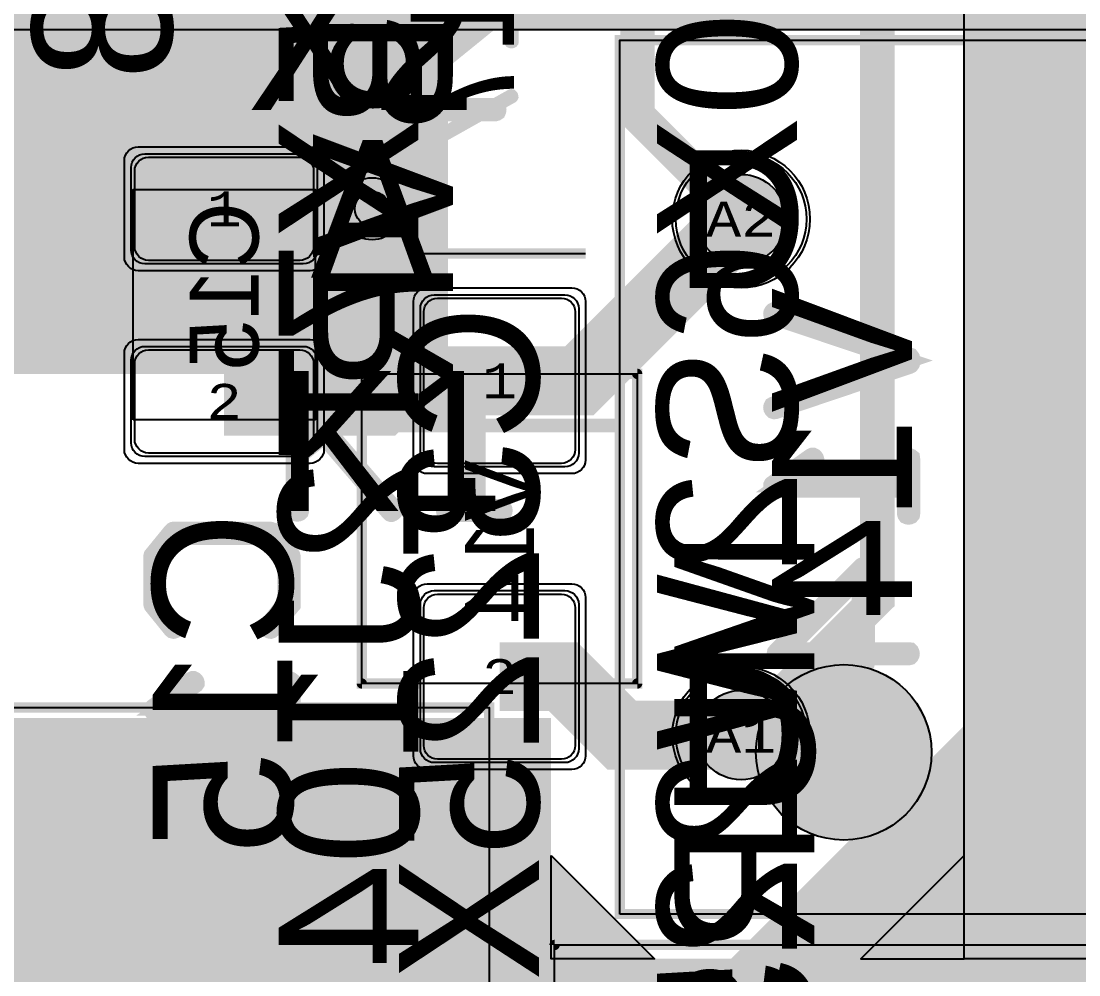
# Model space of a CAD drawing. Extents: x -19 to 284, y -54 to 100.
# Drawn here: x 12.8 to 28.17, y 41.27 to 55.13 of the extents above; entities that cross this region are included whole.
import ezdxf
from ezdxf.enums import TextEntityAlignment as Align

# ---------------------------------------------------------------- set-up
doc = ezdxf.new("R2010")
doc.units = 0
doc.header["$MEASUREMENT"] = 0
for name, color, linetype in [('ASSEMBLY_OUTLINES_BTM', 191, 'CONTINUOUS'), ('ASSEMBLY_OUTLINES_TOP', 102, 'CONTINUOUS'), ('ASSEMBLY_PART_NUMBERS_BTM', 191, 'CONTINUOUS'), ('ASSEMBLY_REF_DES_BTM', 191, 'CONTINUOUS'), ('DRILL_DRAWING', 21, 'CONTINUOUS'), ('GENERATED_SILKSCREEN_BTM', 255, 'CONTINUOUS'), ('GENERATED_SILKSCREEN_TOP', 140, 'CONTINUOUS'), ('PART_HOLES_LAYER_BOTTOM', 30, 'CONTINUOUS'), ('PART_HOLES_LAYER_TOP', 30, 'CONTINUOUS'), ('PART_PADS_LAYER_BOTTOM', 230, 'CONTINUOUS'), ('PART_PADS_LAYER_TOP', 150, 'CONTINUOUS'), ('PART_PADS_SMD_BTM', 230, 'CONTINUOUS'), ('PIN_NUMBERS_BTM', 8, 'CONTINUOUS'), ('PIN_NUMBERS_TOP', 8, 'CONTINUOUS'), ('PLACEMENT_OUTLINES_BTM', 222, 'CONTINUOUS'), ('PLACEMENT_OUTLINES_TOP', 130, 'CONTINUOUS'), ('PLANE_DATA_LAYER_BOTTOM', 230, 'CONTINUOUS'), ('PLANE_DATA_LAYER_TOP', 150, 'CONTINUOUS'), ('PLANE_SHAPES_LAYER_BOTTOM', 230, 'CONTINUOUS'), ('PLANE_SHAPES_LAYER_TOP', 150, 'CONTINUOUS'), ('SILKSCREEN_OUTLINES_BTM', 211, 'CONTINUOUS'), ('SILKSCREEN_OUTLINES_TOP', 150, 'CONTINUOUS'), ('SILKSCREEN_REF_DES_BTM', 211, 'CONTINUOUS'), ('SILKSCREEN_REF_DES_TOP', 150, 'CONTINUOUS'), ('SOLDERMASK_PADS_BTM', 12, 'CONTINUOUS'), ('SOLDERMASK_PADS_TOP', 180, 'CONTINUOUS'), ('SOLDERPASTE_PADS_BTM', 12, 'CONTINUOUS'), ('TRACES_LAYER_BOTTOM', 230, 'CONTINUOUS'), ('TRACES_LAYER_TOP', 150, 'CONTINUOUS'), ('VIA_HOLES_LAYER_BOTTOM', 30, 'CONTINUOUS'), ('VIA_HOLES_LAYER_TOP', 30, 'CONTINUOUS'), ('VIA_PADS_LAYER_BOTTOM', 230, 'CONTINUOUS'), ('VIA_PADS_LAYER_TOP', 150, 'CONTINUOUS')]:
    doc.layers.add(name, color=color, linetype=linetype)
doc.styles.add('COURIER_NEW', font='COUR.TTF')
doc.styles.add('VERIBEST_GERBER_0', font='txt')

msp = doc.modelspace()

# ---------------------------------------------------------------- hatches: boundary and pattern name
at = {"layer": 'ASSEMBLY_OUTLINES_TOP'}
h = msp.add_hatch(color=256, dxfattribs=at)
edge = h.paths.add_edge_path()
edge.add_arc((24.75, 44.5), 1.274755, 0, 360)
at = {"layer": 'PART_HOLES_LAYER_BOTTOM'}
h = msp.add_hatch(color=256, dxfattribs=at)
edge = h.paths.add_edge_path()
edge.add_arc((23.26, 52.25), 0.65, 0, 360)
h = msp.add_hatch(color=256, dxfattribs=at)
edge = h.paths.add_edge_path()
edge.add_arc((23.26, 44.75), 0.65, 0, 360)
at = {"layer": 'PART_HOLES_LAYER_TOP'}
h = msp.add_hatch(color=256, dxfattribs=at)
edge = h.paths.add_edge_path()
edge.add_arc((23.26, 52.25), 0.65, 0, 360)
h = msp.add_hatch(color=256, dxfattribs=at)
edge = h.paths.add_edge_path()
edge.add_arc((23.26, 44.75), 0.65, 0, 360)
at = {"layer": 'PLANE_DATA_LAYER_BOTTOM'}
h = msp.add_hatch(color=256, dxfattribs=at)
h.paths.add_polyline_path([(59.5, 28.7762, -0.414213562), (59.4238, 28.7), (56.85, 28.7, 0.414213562), (56.15, 28), (56.15, 27.0762, -0.414213562), (56.0738, 27), (56.000004, 27, 0.207684346), (55.999998, 26.999998), (54.500002, 25.500002), (54.5, 25.499996), (54.500002, 13.531565), (54.500002, 13.531564, -0.198909956), (54.477684, 13.477683), (49.522321, 8.522318, -0.198913366), (49.468439, 8.5), (39.500008, 8.5, 0.414213562), (39.5, 8.499992), (39.5, 5.0762, -0.414213562), (39.4238, 5), (16.5762, 5, -0.414213562), (16.5, 5.0762), (16.5, 7.999996), (16.499997, 8.000001), (12.000002, 12.499998, 0.207684346), (11.999996, 12.5), (2.5762, 12.5, -0.414213562), (2.5, 12.5762), (2.500002, 54.46844), (2.500002, 54.468441, -0.198909956), (2.52232, 54.522322), (3, 55.000002), (4.977679, 56.977682, -0.198913366), (5.031561, 57), (39.9238, 57, -0.414213562), (40, 56.9238), (39.999998, 56.53156), (39.999998, 56.531559, -0.198909956), (39.97768, 56.477678), (38.522322, 55.02232, -0.198913366), (38.46844, 55.000002), (8.500004, 55, 0.207684346), (8.499998, 54.999998), (5.000002, 51.500002), (5, 51.499996), (5, 41.500004), (5.000003, 41.499999), (10.97768, 35.522322, -0.198909956), (10.999998, 35.468441), (10.999998, 35.46844), (11, 20.500004), (11.000003, 20.499999), (13.499998, 18.000002, 0.207684346), (13.500004, 18), (17.499996, 18, 0.207684346), (17.500002, 18.000002), (20.499998, 20.999998), (20.5, 21.000004), (20.5, 31.9238, -0.414213562), (20.5762, 32), (28.9238, 32, -0.414213562), (29, 31.9238), (29, 15.000004), (29.000003, 14.999999), (31.499998, 12.500002, 0.207684346), (31.500004, 12.5), (35.999996, 12.5, 0.207684346), (36.000002, 12.500002), (39.499998, 15.999998), (39.5, 16.000004), (39.5, 40.9238, -0.414213562), (39.5762, 41), (59.4238, 41, -0.414213562), (59.5, 40.9238)], flags=0)
h.paths.add_polyline_path([(7.1, 20.3, 0.414213562), (8, 21.2), (8, 23.8, 0.414213562), (7.1, 24.7), (3.9, 24.7, 0.414213562), (3, 23.8), (3, 21.2, 0.414213562), (3.9, 20.3)], flags=0)
h.paths.add_polyline_path([(7.1, 27.3, 0.414213562), (8, 28.2), (8, 30.8, 0.414213562), (7.1, 31.7), (3.9, 31.7, 0.414213562), (3, 30.8), (3, 28.2, 0.414213562), (3.9, 27.3)], flags=0)
h.paths.add_polyline_path([(7.1, 33.8, 0.414213562), (8, 34.7), (8, 37.3, 0.414213562), (7.1, 38.2), (3.9, 38.2, 0.414213562), (3, 37.3), (3, 34.7, 0.414213562), (3.9, 33.8)], flags=0)
h.paths.add_polyline_path([(11.413742, 16.56043, 0.233034355), (12, 17.749999), (12, 17.75, 1), (9, 17.75), (9, 17.749999, 0.233034355), (9.586258, 16.56043, -0.492832038), (9.586258, 16.43957, 0.233034355), (9, 15.250001), (9, 15.25, 1), (12, 15.25), (12, 15.250001, 0.233034355), (11.413742, 16.43957, -0.492832038)], flags=0)
h.paths.add_polyline_path([(18.25, 6.5, -1), (20.75, 6.5, -1)], flags=0)
h.paths.add_polyline_path([(18.25, 9.25, -1), (20.75, 9.25, -1)], flags=0)
h.paths.add_polyline_path([(21.75, 6.5, -1), (24.25, 6.5, -1)], flags=0)
h.paths.add_polyline_path([(21.75, 9.25, -1), (24.25, 9.25, -1)], flags=0)
h.paths.add_polyline_path([(44.45, 20.65, 0.414213562), (45.35, 21.55), (45.35, 23.95, 0.414213562), (44.45, 24.85), (42.05, 24.85, 0.414213562), (41.15, 23.95), (41.15, 21.55, 0.414213562), (42.05, 20.65)], flags=0)
h.paths.add_polyline_path([(45.1, 14.3, 0.414213562), (46, 15.2), (46, 17.8, 0.414213562), (45.1, 18.7), (41.9, 18.7, 0.414213562), (41, 17.8), (41, 15.2, 0.414213562), (41.9, 14.3)], flags=0)
h.paths.add_polyline_path([(45.85, 26.05, 0.414213562), (46.75, 26.95), (46.75, 29.55, 0.414213562), (45.85, 30.45), (42.65, 30.45, 0.414213562), (41.75, 29.55), (41.75, 26.95, 0.414213562), (42.65, 26.05)], flags=0)
h.paths.add_polyline_path([(45.85, 32.3, 0.414213562), (46.75, 33.2), (46.75, 35.8, 0.414213562), (45.85, 36.7), (42.65, 36.7, 0.414213562), (41.75, 35.8), (41.75, 33.2, 0.414213562), (42.65, 32.3)], flags=0)
at = {"layer": 'PLANE_DATA_LAYER_TOP'}
h = msp.add_hatch(color=256, dxfattribs=at)
h.paths.add_polyline_path([(120.5, 85.467281), (120.499998, 59.53156), (120.499998, 59.531559, -0.198909956), (120.47768, 59.477678), (116.022322, 55.02232, -0.198913366), (115.96844, 55.000002), (114.531562, 55, -0.198913366), (114.47768, 55.022318), (110.500002, 58.999998, 0.207684346), (110.499996, 59), (94.031562, 59, -0.198913366), (93.97768, 59.022318), (85.000002, 67.999998, 0.207684346), (84.999996, 68), (70.500004, 68, 0.207684346), (70.499998, 67.999998), (66.000002, 63.500002), (66, 63.499996), (66, 59.5762, -0.414213562), (65.9238, 59.5), (44.5762, 59.5, -0.414213562), (44.5, 59.5762), (44.5, 81.806849, -0.668181994), (44.630082, 81.86073), (55.244365, 71.246447, 0.198912215), (55.597918, 71.1), (80.979923, 71.1, -0.185651134), (81.030979, 71.080366, 0.384558767), (81.969021, 71.080366, -0.185651134), (82.020077, 71.1), (91.057121, 71.1, 0.198912215), (91.410674, 71.246447), (98.353553, 78.189326, 0.198912215), (98.5, 78.542879), (98.5, 86.379923, -0.185651134), (98.519634, 86.430979, 0.185651897), (98.7, 86.9, 1), (97.3, 86.9, 0.185651897), (97.480366, 86.430979, -0.185651134), (97.5, 86.379923), (97.5, 78.781548, -0.198909956), (97.477682, 78.727667), (90.872333, 72.122318, -0.198913366), (90.818451, 72.1), (82.020077, 72.1, -0.185651134), (81.969021, 72.119634, 0.384558767), (81.030979, 72.119634, -0.185651134), (80.979923, 72.1), (55.836588, 72.1, -0.198913366), (55.782706, 72.122318), (53.366088, 74.538936, -0.198909956), (53.34377, 74.592817), (53.34377, 74.592818, -0.294576153), (53.388558, 74.662242, 0.29457805), (53.8, 75.299999), (53.8, 75.3, 0.39930996), (53.135789, 75.999085, -0.185652617), (53.085803, 76.021303), (44.522318, 84.584788, -0.198909956), (44.5, 84.638669), (44.5, 87.151969, -0.414213562), (44.5762, 87.228169), (48.533161, 87.228169, -0.198913366), (48.587043, 87.205851), (49.478697, 86.314197, -0.185652617), (49.500915, 86.264211, 0.838851408), (50.869044, 86.094134, -0.565185223), (50.995756, 86.125606), (53.205453, 83.915909, 0.198912215), (53.559006, 83.769462), (58.945406, 83.769462, 0.198912215), (59.298959, 83.915909), (60.253553, 84.870503, 0.198912215), (60.4, 85.224056), (60.4, 85.879923, -0.185651134), (60.419634, 85.930979, 0.185651897), (60.6, 86.4, 1), (59.2, 86.4, 0.185651897), (59.380366, 85.930979, -0.185651134), (59.4, 85.879923), (59.4, 85.462725, -0.198909956), (59.377682, 85.408844), (58.760618, 84.79178, -0.198913366), (58.706736, 84.769462), (53.797676, 84.769462, -0.198913366), (53.743794, 84.79178), (49.582021, 88.953553, 0.198912215), (49.228468, 89.1), (43.120077, 89.1, -0.185651134), (43.069021, 89.119634, 0.384558767), (42.130979, 89.119634, -0.185651134), (42.079923, 89.1), (30.09107, 89.1, -0.414213562), (30.01487, 89.1762), (30.01487, 89.176201, -0.198909956), (30.037188, 89.230082), (30.585803, 89.778697, -0.185652617), (30.635789, 89.800915, 0.645030482), (31.101635, 90.988224, -0.195395946), (31.080041, 91.041371), (31.080041, 91.041372, -0.198909956), (31.102359, 91.095253), (31.185803, 91.178697, -0.185652617), (31.235789, 91.200915, 0.39930996), (31.9, 91.9), (31.9, 91.900005, 0.962125116), (30.502085, 91.953993, -0.391777998), (30.426112, 91.88367), (30.269784, 91.88367, 0.198912215), (29.916231, 91.737223), (28.612244, 90.433236, -0.198913366), (28.558362, 90.410918), (27.098355, 90.410918, 0.198912215), (26.744802, 90.264471), (24.647145, 88.166814, -0.198913366), (24.593263, 88.144496), (17.003174, 88.144496, -0.198913366), (16.949292, 88.166814), (15.248039, 89.868067, 0.198912215), (14.894486, 90.014514), (13.48401, 90.014514, 0.198912215), (13.130457, 89.868067), (10.440027, 87.177637, -0.198913366), (10.386145, 87.155319), (7.3302, 87.155319, 0.180173911), (7.00313, 87.033505, -0.305390868), (6.918602, 87.023291, 1.907914475), (7.070961, 85.882124, -0.165414822), (7.115967, 85.901691, 0.177616931), (7.428435, 86.046447), (7.514988, 86.133001, -0.198913366), (7.56887, 86.155319), (10.624815, 86.155319, 0.198912215), (10.978368, 86.301766), (13.03031, 88.353708, -0.533104529), (13.154463, 88.329294, 0.084493581), (13.280366, 88.130979, -0.185651134), (13.3, 88.079923), (13.3, 79.938669, -0.198909956), (13.277682, 79.884788), (11.814197, 78.421303, -0.185652617), (11.764211, 78.399085, 0.39930996), (11.1, 77.7), (11.1, 77.69999, 0.974753797), (12.499085, 77.664211, -0.185652617), (12.521303, 77.714197), (14.153553, 79.346447, 0.198912215), (14.3, 79.7), (14.3, 88.0238, -0.414213562), (14.3762, 88.1), (14.537431, 88.1, -0.198913366), (14.591313, 88.077682), (17.174693, 85.494302, 0.198912215), (17.528246, 85.347855), (24.808806, 85.347855, -0.414213562), (24.885006, 85.271655), (24.885006, 85.271654, -0.119209751), (24.876584, 85.236832, 0.119212236), (24.65, 84.300001), (24.65, 84.3, 0.240856487), (25.499923, 82.637979, -0.240854665), (25.531515, 82.576201), (25.531515, 82.5762, -0.414213562), (25.455315, 82.5), (22.120077, 82.5, -0.185651134), (22.069021, 82.519634, 2.249701015), (22.069021, 81.480366, -0.185651134), (22.120077, 81.5), (28.019196, 81.5, 0.198912215), (28.372749, 81.646447), (29.335965, 82.609663, -0.668181994), (29.466047, 82.555782), (29.466047, 70.851038, -0.198909956), (29.443729, 70.797157), (26.66889, 68.022318, -0.198913366), (26.615008, 68), (23.000004, 68, 0.207684346), (22.999998, 67.999998), (19.000002, 64.000002), (19, 63.999996), (19, 62.738492, -0.668181994), (18.869918, 62.684611), (15.000976, 66.553553, 0.198912215), (14.647423, 66.7), (14.120077, 66.7, -0.185651134), (14.069021, 66.719634, 2.249701015), (14.069021, 65.680366, -0.185651134), (14.120077, 65.7), (14.408753, 65.7, -0.198913366), (14.462635, 65.677682), (18.977682, 61.162635, -0.198909956), (19, 61.108754), (19, 50.0762, -0.414213562), (18.9238, 50), (12.374978, 50, -0.404852593), (12.298817, 50.073757, 0.968428978), (7.701183, 50.073757, -0.404852593), (7.625022, 50), (3.0762, 50, -0.414213562), (3, 50.0762), (3, 64.349709, -0.595487004), (3.117805, 64.413548, 0.595483788), (4.2, 65, 0.39930996), (3.535789, 65.699085, -0.185652617), (3.485803, 65.721303), (3.022318, 66.184788, -0.198909956), (3, 66.238669), (3, 90.6738, -0.414213562), (3.0762, 90.75), (6.4238, 90.75, -0.414213562), (6.5, 90.6738), (6.5, 90.500004), (6.500003, 90.499999), (8.499998, 88.500002, 0.207684346), (8.500004, 88.5), (10.999996, 88.5, 0.207684346), (11.000002, 88.500002), (13.499998, 90.999998), (13.5, 91.000004), (13.5, 95.9238, -0.414213562), (13.5762, 96), (18.30893, 96, -0.414213562), (18.38513, 95.9238), (18.38513, 95.923799, -0.198909956), (18.362812, 95.869918), (17.814197, 95.321303, -0.185652617), (17.764211, 95.299085, 0.39930996), (17.1, 94.6), (17.1, 94.59999, 0.974753797), (18.499085, 94.564211, -0.185652617), (18.521303, 94.614197), (18.937376, 95.03027, -0.198913366), (18.991258, 95.052588), (21.922414, 95.052588, 0.198912215), (22.275967, 95.199035), (22.869252, 95.79232, -0.198913366), (22.923134, 95.814638), (51.4238, 95.814638, -0.414213562), (51.5, 95.738438), (51.5, 91.000004), (51.500003, 90.999999), (53.999998, 88.500002, 0.207684346), (54.000004, 88.5), (55.999996, 88.5, 0.207684346), (56.000002, 88.500002), (58.499998, 90.999998), (58.5, 91.000004), (58.5, 94.574998, -0.668181994), (58.630082, 94.628879), (61.077682, 92.181279, -0.198909956), (61.1, 92.127398), (61.1, 82.320077, -0.185651134), (61.080366, 82.269021, 0.185651897), (60.9, 81.8, 0.536231839), (61.871334, 81.154727, -0.536234167), (61.977071, 81.084485), (61.977071, 80.722929, 0.198912215), (62.123518, 80.369376), (63.778697, 78.714197, -0.185652617), (63.800915, 78.664211, 0.974753797), (65.2, 78.69999), (65.2, 78.7, 0.39930996), (64.535789, 79.399085, -0.185652617), (64.485803, 79.421303), (62.999389, 80.907717, -0.198909956), (62.977071, 80.961598), (62.977071, 87.738402, -0.198909956), (62.999389, 87.792283), (63.185803, 87.978697, -0.185652617), (63.235789, 88.000915, 0.39930996), (63.9, 88.7), (63.9, 88.70001, 0.974753797), (62.500915, 88.735789, -0.185652617), (62.478697, 88.685803), (62.230082, 88.437188, -0.668181994), (62.1, 88.491069), (62.1, 92.366067, 0.198912215), (61.953553, 92.71962), (58.803255, 95.869918, -0.198909956), (58.780937, 95.923799), (58.780937, 95.9238, -0.414213562), (58.857137, 96), (95.9238, 96, -0.414213562), (96, 95.9238), (96, 90.500004), (96.000003, 90.499999), (98.499998, 88.000002, 0.207684346), (98.500004, 88), (101.499996, 88, 0.207684346), (101.500002, 88.000002), (103.999998, 90.499998), (104, 90.500004), (104, 95.9238, -0.414213562), (104.0762, 96), (118.9238, 96, -0.414213562), (119, 95.9238), (119, 91.500004), (119.000003, 91.499999), (119.977682, 90.52232, -0.198909956), (120, 90.468439), (120, 86.205951, 0.198912215), (120.146447, 85.852398), (120.477682, 85.521163, -0.198909956), (120.5, 85.467282)], flags=0)
h.paths.add_polyline_path([(25.71, 92.75, 0.414213562), (25.96, 93), (25.96, 94.5, 0.414213562), (25.71, 94.75), (24.21, 94.75, 0.414213562), (23.96, 94.5), (23.96, 93, 0.414213562), (24.21, 92.75)], flags=0)
h.paths.add_polyline_path([(24.65, 71.7, -1), (28.75, 71.7, -1)], flags=0)
h.paths.add_polyline_path([(28.842971, 93.38997, 6.796736414), (28.842971, 94.11003, -0.743486927), (28.697029, 94.11003, 6.796736414), (28.697029, 93.38997, -0.743486927)], flags=0)
h.paths.add_polyline_path([(70.7, 83.1, 0.414213562), (71.15, 83.55), (71.15, 84.95, 0.414213562), (70.7, 85.4), (69.3, 85.4, 0.414213562), (68.85, 84.95), (68.85, 83.55, 0.414213562), (69.3, 83.1)], flags=0)
h.paths.add_polyline_path([(68.85, 91.75, -1), (71.15, 91.75, -1)], flags=0)
h.paths.add_polyline_path([(73, 81.9, 1), (74.4, 81.9, 0.185651897), (74.219634, 82.369021, -0.185651134), (74.2, 82.420077), (74.2, 84.864447, 0.198912215), (74.053553, 85.218), (68.730653, 90.5409, 0.198912215), (68.3771, 90.687347), (68.073594, 90.687347, -0.390404288), (67.99765, 90.757308, 0.959834417), (66.6, 90.7, 0.39930996), (67.264211, 90.000915, -0.185652617), (67.314197, 89.978697), (67.4591, 89.833794, 0.198912215), (67.812653, 89.687347), (68.13843, 89.687347, -0.198913366), (68.192312, 89.665029), (73.177682, 84.679659, -0.198909956), (73.2, 84.625778), (73.2, 82.420077, -0.185651134), (73.180366, 82.369021, 0.185651897)], flags=0)
h.paths.add_polyline_path([(76.135789, 80.600915, 0.39930996), (76.8, 81.3), (76.8, 81.30001, 0.974753797), (75.400915, 81.335789, -0.185652617), (75.378697, 81.285803), (74.786551, 80.693657, -0.198913366), (74.732669, 80.671339), (69.617331, 80.671339, -0.198913366), (69.563449, 80.693657), (68.603553, 81.653553, 0.198912215), (68.25, 81.8), (67.920077, 81.8, -0.185651134), (67.869021, 81.819634, 2.249701015), (67.869021, 80.780366, -0.185651134), (67.920077, 80.8), (68.01133, 80.8, -0.198913366), (68.065212, 80.777682), (69.025108, 79.817786, 0.198912215), (69.378661, 79.671339), (74.971339, 79.671339, 0.198912215), (75.324892, 79.817786), (76.085803, 80.578697, -0.185652617)], flags=0)
h.paths.add_polyline_path([(79.25, 81.25, -1), (81.75, 81.25, -1)], flags=0)
h.paths.add_polyline_path([(82.935789, 79.200915, 0.39930996), (83.6, 79.9), (83.6, 79.90001, 0.974753797), (82.200915, 79.935789, -0.185652617), (82.178697, 79.885803), (81.71287, 79.419976, -0.198913366), (81.658988, 79.397658), (68.441012, 79.397658, -0.198913366), (68.38713, 79.419976), (68.221303, 79.585803, -0.185652617), (68.199085, 79.635789, 0.974753797), (66.8, 79.60001), (66.8, 79.6, 0.39930996), (67.464211, 78.900915, -0.185652617), (67.514197, 78.878697), (67.848789, 78.544105, 0.198912215), (68.202342, 78.397658), (81.897658, 78.397658, 0.198912215), (82.251211, 78.544105), (82.885803, 79.178697, -0.185652617)], flags=0)
h.paths.add_polyline_path([(88.7, 83.1, 0.414213562), (89.15, 83.55), (89.15, 84.95, 0.414213562), (88.7, 85.4), (87.3, 85.4, 0.414213562), (86.85, 84.95), (86.85, 83.55, 0.414213562), (87.3, 83.1)], flags=0)
h.paths.add_polyline_path([(86.85, 91.75, -1), (89.15, 91.75, -1)], flags=0)
h.paths.add_polyline_path([(103.05, 70.35, 0.414213562), (103.7, 71), (103.7, 72.8, 0.414213562), (103.05, 73.45), (101.25, 73.45, 0.414213562), (100.6, 72.8), (100.6, 71, 0.414213562), (101.25, 70.35)], flags=0)
h.paths.add_polyline_path([(100.6, 84.6, -1), (103.7, 84.6, -1)], flags=0)
h.paths.add_polyline_path([(102.6, 60.75, -1), (105.4, 60.75, -1)], flags=0)
h.paths.add_polyline_path([(110.207897, 60.75, -1), (112.607897, 60.75, -1)], flags=0)
h.paths.add_polyline_path([(104.3, 78.25, -1), (112.7, 78.25, -1)], flags=0)
h.paths.add_polyline_path([(113.3, 71.9, -1), (116.4, 71.9, -1)], flags=0)
h.paths.add_polyline_path([(113.3, 84.6, -1), (116.4, 84.6, -1)], flags=0)
h.paths.add_polyline_path([(113.55, 57.157897, -1), (116.45, 57.157897, -1)], flags=0)
h.paths.add_polyline_path([(116.378857, 64.023904, 0.414213102), (116.378859, 64.660299), (115.318196, 65.720961, 0.372259539), (114.731236, 65.763685, -0.372263605), (114.631843, 65.770919), (113.529927, 66.872836, 0.198912714), (112.999596, 67.092506), (104.592506, 67.092506, 0.198912714), (104.062175, 66.872836), (99.111658, 61.922318, -0.198913366), (99.057776, 61.9), (98.3, 61.9, 0.414213562), (97.85, 61.45), (97.85, 60.05, 0.414213562), (98.3, 59.6), (99.7, 59.6, 0.414213562), (100.15, 60.05), (100.15, 60.807777, -0.198909956), (100.172318, 60.861658), (104.880848, 65.570188, -0.198913366), (104.93473, 65.592506), (112.657372, 65.592506, -0.198913366), (112.711254, 65.570188), (113.571183, 64.710259, -0.198909956), (113.593501, 64.656378), (113.593501, 64.656377, -0.161399603), (113.578417, 64.610866, 0.372260871), (113.621141, 64.023905), (114.681804, 62.963244, 0.414210801), (115.318197, 62.963243)], flags=0)
h.paths.add_polyline_path([(117.392102, 60.75, -1), (119.792102, 60.75, -1)], flags=0)
h = msp.add_hatch(color=256, dxfattribs=at)
h.paths.add_polyline_path([(85.5, 16.0762, -0.414213562), (85.4238, 16), (55.500004, 16, 0.207684346), (55.499998, 15.999998), (50.000002, 10.500002), (50, 10.499996), (50, 5.5762, -0.414213562), (49.9238, 5.5), (23.951525, 5.5, -0.662846015), (23.896853, 5.629279, 0.195073044), (24.25, 6.5, 1), (21.75, 6.5, 0.195073044), (22.103147, 5.629279, -0.662846015), (22.048475, 5.5), (20.451525, 5.5, -0.662846015), (20.396853, 5.629279, 0.195073044), (20.75, 6.5, 1), (18.25, 6.5, 0.195073044), (18.603147, 5.629279, -0.662846015), (18.548475, 5.5), (15.5762, 5.5, -0.414213562), (15.5, 5.5762), (15.5, 13.999996), (15.499997, 14.000001), (13.52232, 15.977678, -0.198909956), (13.500002, 16.031559), (13.500002, 16.03156), (13.5, 18.499996), (13.499997, 18.500001), (11.000002, 20.999998, 0.207684346), (10.999996, 21), (3.0762, 21, -0.414213562), (3, 21.0762), (3, 44.9238, -0.414213562), (3.0762, 45), (20.4238, 45, -0.414213562), (20.5, 44.9238), (20.5, 43.000004), (20.500003, 42.999999), (21.75, 41.75), (21.999998, 41.500002, 0.207684346), (22.000004, 41.5), (24.999996, 41.5, 0.207684346), (25.000002, 41.500002), (26.499998, 42.999998), (26.5, 43.000004), (26.500002, 55.968439), (26.500002, 55.96844, -0.198909956), (26.52232, 56.022321), (29.499998, 58.999998), (29.5, 59.000004), (29.5, 63.459219, -0.250764891), (29.533932, 63.522621), (30.230803, 63.987201, -0.148068176), (30.273071, 63.999999), (31.15, 64), (31.4238, 64, -0.414213562), (31.5, 63.9238), (31.5, 58.000004), (31.500003, 57.999999), (36.47768, 53.022322, -0.198909956), (36.499998, 52.968441), (36.499998, 52.96844), (36.5, 43.000004), (36.500003, 42.999999), (37.999998, 41.500002, 0.207684346), (38.000004, 41.5), (39.999996, 41.5, 0.207684346), (40.000002, 41.500002), (41.499998, 42.999998), (41.5, 43.000004), (41.500002, 45.96844), (41.500002, 45.968441, -0.198909956), (41.52232, 46.022322), (42.477678, 46.97768, -0.198913366), (42.53156, 46.999998), (44.46844, 46.999998, -0.198913366), (44.522322, 46.97768), (45.47768, 46.022322, -0.198909956), (45.499998, 45.968441), (45.499998, 45.96844), (45.5, 43.000004), (45.500003, 42.999999), (46.999998, 41.500002, 0.207684346), (47.000004, 41.5), (61.4238, 41.5, -0.414213562), (61.5, 41.4238), (61.5, 36.000004), (61.500003, 35.999999), (68.499998, 29.000002, 0.207684346), (68.500004, 29), (85.4238, 29, -0.414213562), (85.5, 28.9238)], flags=0)
h.paths.add_polyline_path([(11.413742, 41.56043, 0.233034355), (12, 42.749999), (12, 42.75, 1), (9, 42.75), (9, 42.749999, 0.233034355), (9.586258, 41.56043, -0.492832038), (9.586258, 41.43957, 0.233034355), (9, 40.250001), (9, 40.25, 1), (12, 40.25), (12, 40.250001, 0.233034355), (11.413742, 41.43957, -0.492832038)], flags=0)
h.paths.add_polyline_path([(18.25, 9.25, -1), (20.75, 9.25, -1)], flags=0)
h.paths.add_polyline_path([(21.75, 9.25, -1), (24.25, 9.25, -1)], flags=0)
h.paths.add_polyline_path([(31.15, 22.75, -1), (35.35, 22.75, -1)], flags=0)
h.paths.add_polyline_path([(42.11, 44.75, -1), (45.01, 44.75, -1)], flags=0)
h.paths.add_polyline_path([(74.499998, 20.999998), (74.5, 21.000004), (74.5, 24.499996), (74.499997, 24.500001), (72.500002, 26.499998, 0.207684346), (72.499996, 26.5), (40.500004, 26.5, 0.207684346), (40.499998, 26.499998), (38.500002, 24.500002), (38.5, 24.499996), (38.5, 21.000004), (38.500003, 20.999999), (40.499998, 19.000002, 0.207684346), (40.500004, 19), (72.499996, 19, 0.207684346), (72.500002, 19.000002)], flags=0)
h.paths.add_polyline_path([(77.9, 22.75, -1), (82.1, 22.75, -1)], flags=0)
at = {"layer": 'PLANE_SHAPES_LAYER_BOTTOM'}
msp.add_hatch(color=256, dxfattribs=at).paths.add_polyline_path([(40, 56.5), (38.5, 55), (5, 55), (5, 57), (40, 57)], flags=0)
at = {"layer": 'PLANE_SHAPES_LAYER_TOP'}
for points in [[(36.5, 41.5), (26.5, 41.5), (26.5, 56), (33.5, 56), (36.5, 53)], [(20.5, 43), (22, 41.5), (20.5, 41.5)], [(26.5, 43), (25, 41.5), (26.5, 41.5)]]:
    msp.add_hatch(color=256, dxfattribs=at).paths.add_polyline_path(points, flags=0)
at = {"layer": 'VIA_HOLES_LAYER_BOTTOM'}
h = msp.add_hatch(color=256, dxfattribs=at)
edge = h.paths.add_edge_path()
edge.add_arc((17.9, 52.4), 0.25, 0, 360)
at = {"layer": 'VIA_HOLES_LAYER_TOP'}
h = msp.add_hatch(color=256, dxfattribs=at)
edge = h.paths.add_edge_path()
edge.add_arc((17.9, 52.4), 0.25, 0, 360)

# ---------------------------------------------------------------- linework, layer by layer
at = {"layer": 'ASSEMBLY_OUTLINES_BTM'}
for points in [[(14.43, 49.33), (14.43, 52.68), (17.07, 52.68), (17.07, 49.33)], [(17.75, 45.5), (17.75, 50), (21.75, 50), (21.75, 45.5)], [(20.55, 31.3), (20.55, 41.7), (30.95, 41.7), (30.95, 31.3)]]:
    msp.add_lwpolyline(points, close=True, dxfattribs=at)
at = {"layer": 'ASSEMBLY_OUTLINES_BTM', "const_width": 0.2}
msp.add_lwpolyline([(18, 49.25), (21.5, 49.25)], dxfattribs=at)
at = {"layer": 'ASSEMBLY_OUTLINES_TOP'}
for points in [[(21.5, 42.15), (21.5, 54.85), (50.5, 54.85), (50.5, 42.15)], [(1.4, 12.85), (1.4, 45.15), (19.6, 45.15), (19.6, 12.85)]]:
    msp.add_lwpolyline(points, close=True, dxfattribs=at)
msp.add_circle((24.75, 44.5), 1.274755, dxfattribs=at)
at = {"layer": 'GENERATED_SILKSCREEN_BTM'}
for points, const_width in [([(18.9145, 55.3945), (18.5785, 55.1545), (19.8925, 55.1545), (19.8925, 55.417)], 0.15), ([(19.954, 55.417), (19.954, 54.832), (19.9525, 54.8215), (19.945, 54.8125), (19.9345, 54.808), (19.924, 54.8065), (19.912, 54.808), (19.9015, 54.8125), (19.8955, 54.8215), (19.8925, 54.832), (19.8925, 55.096), (18.484, 55.096), (18.4735, 55.0975), (18.466, 55.102), (18.4615, 55.1095), (18.46, 55.12), (18.4585, 55.1275), (18.4585, 55.135), (18.4615, 55.141), (18.4675, 55.147), (18.8785, 55.4395)], 0.15), ([(13.70168, 53.845896), (13.896752, 53.91092), (14.091824, 53.845896), (14.09792, 53.845896), (14.106048, 53.843864), (14.733936, 53.843864), (14.740032, 53.843864), (14.746128, 53.845896), (14.754256, 53.847928), (14.762384, 53.856056), (14.97168, 54.059256), (14.979808, 54.067384), (14.98184, 54.079576), (14.983872, 54.087704), (14.983872, 54.833448), (14.983872, 54.839544), (14.98184, 54.84564), (14.979808, 54.853768), (14.97168, 54.861896), (14.762384, 55.065096), (14.754256, 55.073224), (14.746128, 55.077288), (14.733936, 55.077288), (14.106048, 55.077288), (14.09792, 55.077288), (14.093856, 55.077288), (14.091824, 55.075256), (13.896752, 55.010232), (13.70168, 55.075256), (13.699648, 55.077288), (13.687456, 55.077288), (13.199776, 55.077288), (13.191648, 55.077288), (13.181488, 55.073224), (13.171328, 55.065096), (12.962032, 54.861896), (12.955936, 54.853768), (12.953904, 54.84564), (12.951872, 54.839544), (12.951872, 54.833448), (12.951872, 54.087704), (12.953904, 54.079576), (12.955936, 54.067384), (12.962032, 54.059256), (13.171328, 53.856056), (13.18352, 53.847928), (13.191648, 53.845896), (13.199776, 53.843864), (13.687456, 53.843864), (13.695584, 53.843864), (13.699648, 53.845896), (13.70168, 53.845896)], 0.254), ([(13.222128, 54.996008), (13.683392, 54.996008), (13.858144, 54.941144), (13.858144, 53.984072), (13.683392, 53.925144), (13.222128, 53.925144), (13.035184, 54.10396), (13.035184, 54.813128), (13.222128, 54.996008)], 0.254), ([(14.114176, 54.996008), (14.715648, 54.996008), (14.90056, 54.813128), (14.90056, 54.10396), (14.715648, 53.925144), (14.114176, 53.925144), (13.939424, 53.984072), (13.939424, 54.941144), (14.114176, 54.996008)], 0.254), ([(19.909, 54.061), (19.9195, 54.064), (19.93, 54.0625), (19.939, 54.055), (19.945, 54.0475), (19.948, 54.037), (19.9495, 54.0265), (19.945, 54.0175), (19.9375, 54.01), (18.499, 53.2015), (18.4915, 53.1985), (18.4855, 53.1985), (18.4795, 53.1985), (18.4735, 53.2015), (18.4645, 53.206), (18.4585, 53.212), (18.4555, 53.2195), (18.454, 53.227), (18.454, 54.2395), (18.457, 54.25), (18.4645, 54.2575), (18.4735, 54.2635), (18.4855, 54.265), (18.496, 54.2635), (18.5065, 54.2575), (18.514, 54.25), (18.5155, 54.2395), (18.5155, 53.278), (19.909, 54.061)], 0.15), ([(18.5, 51.75), (21, 51.75)], 0.15), ([(25.733872, 50.16288), (25.733872, 50.219776), (25.73184, 50.231968), (25.725744, 50.242128), (25.717616, 50.252288), (25.705424, 50.256352), (23.756736, 50.916752), (23.74048, 50.916752), (23.728288, 50.910656), (23.718128, 50.900496), (23.71, 50.886272), (23.707968, 50.872048), (23.71, 50.857824), (23.716096, 50.845632), (23.73032, 50.837504), (25.646496, 50.19336), (23.73032, 49.545152), (23.716096, 49.537024), (23.71, 49.524832), (23.707968, 49.510608), (23.71, 49.496384), (23.718128, 49.48216), (23.728288, 49.472), (23.74048, 49.467936), (23.756736, 49.469968), (25.705424, 50.126304), (25.717616, 50.1324), (25.725744, 50.14256), (25.73184, 50.15272), (25.733872, 50.16288)], 0.254), ([(25.65056, 48.762832), (25.654624, 48.779088), (25.662752, 48.787216), (25.676976, 48.793312), (25.693232, 48.795344), (25.707456, 48.793312), (25.72168, 48.787216), (25.73184, 48.779088), (25.733872, 48.762832), (25.733872, 47.970352), (25.73184, 47.956128), (25.72168, 47.943936), (25.707456, 47.93784), (25.693232, 47.935808), (25.676976, 47.93784), (25.662752, 47.943936), (25.654624, 47.956128), (25.65056, 47.970352), (25.65056, 48.327984), (23.742512, 48.327984), (23.728288, 48.330016), (23.718128, 48.336112), (23.712032, 48.346272), (23.71, 48.360496), (23.707968, 48.370656), (23.707968, 48.380816), (23.712032, 48.388944), (23.72016, 48.397072), (24.276928, 48.793312), (24.291152, 48.799408), (24.305376, 48.799408), (24.317568, 48.793312), (24.327728, 48.783152), (24.335856, 48.77096), (24.33992, 48.756736), (24.33992, 48.748608), (24.335856, 48.742512), (24.331792, 48.736416), (24.325696, 48.732352), (23.870528, 48.407232), (25.65056, 48.407232), (25.65056, 48.762832)], 0.254), ([(16.725744, 47.366016), (16.44736, 47.707392), (16.441264, 47.717552), (16.433136, 47.719584), (16.425008, 47.723648), (16.414848, 47.72568), (15.020896, 47.72568), (15.010736, 47.723648), (15.002608, 47.719584), (14.998544, 47.71552), (14.99448, 47.713488), (14.988384, 47.707392), (14.71, 47.366016), (14.707968, 47.35992), (14.705936, 47.353824), (14.703904, 47.351792), (14.701872, 47.343664), (14.701872, 46.65888), (14.703904, 46.64872), (14.705936, 46.644656), (14.707968, 46.63856), (14.71, 46.632464), (14.988384, 46.289056), (14.998544, 46.280928), (15.0148, 46.276864), (15.02496, 46.278896), (15.037152, 46.28296), (15.04528, 46.289056), (15.053408, 46.299216), (15.059504, 46.309376), (15.061536, 46.319536), (15.061536, 46.329696), (15.05544, 46.337824), (14.785184, 46.673104), (14.785184, 47.32944), (15.041216, 47.642368), (16.394528, 47.642368), (16.65056, 47.32944), (16.65056, 46.673104), (16.380304, 46.337824), (16.37624, 46.329696), (16.374208, 46.319536), (16.37624, 46.309376), (16.382336, 46.299216), (16.390464, 46.289056), (16.400624, 46.28296), (16.410784, 46.278896), (16.425008, 46.276864), (16.4372, 46.280928), (16.44736, 46.289056), (16.725744, 46.632464), (16.729808, 46.640592), (16.73184, 46.642624), (16.73184, 46.64872), (16.733872, 46.650752), (16.733872, 46.652784), (16.733872, 46.65888), (16.733872, 47.343664), (16.73184, 47.351792), (16.729808, 47.35992), (16.725744, 47.366016)], 0.254), ([(25.693232, 45.972896), (25.709488, 45.970864), (25.719648, 45.960704), (25.725744, 45.94648), (25.727776, 45.932256), (25.725744, 45.918032), (25.719648, 45.90584), (25.709488, 45.89568), (25.693232, 45.891616), (25.077536, 45.891616), (25.077536, 45.796112), (25.073472, 45.781888), (25.065344, 45.769696), (25.05112, 45.7636), (25.036896, 45.761568), (25.02064, 45.7636), (25.006416, 45.769696), (24.996256, 45.781888), (24.994224, 45.796112), (24.994224, 45.891616), (23.799408, 45.891616), (23.789248, 45.893648), (23.78112, 45.897712), (23.772992, 45.907872), (23.766896, 45.918032), (23.762832, 45.930224), (23.7608, 45.942416), (23.762832, 45.952576), (23.77096, 45.962736), (25.004384, 47.19616), (25.016576, 47.204288), (25.028768, 47.208352), (25.04096, 47.20632), (25.055184, 47.198192), (25.065344, 47.194128), (25.07144, 47.186), (25.075504, 47.177872), (25.077536, 47.167712), (25.077536, 45.972896), (25.693232, 45.972896)], 0.254), ([(24.994224, 47.066112), (23.90304, 45.972896), (24.994224, 45.972896), (24.994224, 47.066112)], 0.254), ([(16.65056, 45.516896), (16.654624, 45.533152), (16.662752, 45.54128), (16.676976, 45.547376), (16.693232, 45.549408), (16.707456, 45.547376), (16.72168, 45.54128), (16.73184, 45.533152), (16.733872, 45.516896), (16.733872, 44.724416), (16.73184, 44.710192), (16.72168, 44.698), (16.707456, 44.691904), (16.693232, 44.689872), (16.676976, 44.691904), (16.662752, 44.698), (16.654624, 44.710192), (16.65056, 44.724416), (16.65056, 45.082048), (14.742512, 45.082048), (14.728288, 45.08408), (14.718128, 45.090176), (14.712032, 45.100336), (14.71, 45.11456), (14.707968, 45.12472), (14.707968, 45.13488), (14.712032, 45.143008), (14.72016, 45.151136), (15.276928, 45.547376), (15.291152, 45.553472), (15.305376, 45.553472), (15.317568, 45.547376), (15.327728, 45.537216), (15.335856, 45.525024), (15.33992, 45.5108), (15.33992, 45.502672), (15.335856, 45.496576), (15.331792, 45.49048), (15.325696, 45.486416), (14.870528, 45.161296), (16.65056, 45.161296), (16.65056, 45.516896)], 0.254), ([(15.40088, 43.578368), (15.402912, 43.586496), (15.404944, 43.592592), (15.409008, 43.60072), (15.632528, 43.877072), (14.785184, 43.877072), (14.785184, 42.550176), (14.78112, 42.535952), (14.772992, 42.52376), (14.758768, 42.517664), (14.744544, 42.515632), (14.728288, 42.517664), (14.714064, 42.52376), (14.705936, 42.535952), (14.701872, 42.550176), (14.701872, 43.921776), (14.705936, 43.936), (14.716096, 43.94616), (14.728288, 43.958352), (14.742512, 43.962416), (15.719904, 43.962416), (15.734128, 43.960384), (15.744288, 43.954288), (15.750384, 43.94616), (15.754448, 43.931936), (15.758512, 43.921776), (15.760544, 43.913648), (15.758512, 43.903488), (15.752416, 43.89536), (15.48216, 43.564144), (15.48216, 42.907808), (15.740224, 42.590816), (16.394528, 42.590816), (16.648528, 42.907808), (16.648528, 43.564144), (16.380304, 43.89536), (16.374208, 43.909584), (16.374208, 43.921776), (16.382336, 43.933968), (16.392496, 43.94616), (16.40672, 43.954288), (16.420944, 43.95632), (16.429072, 43.95632), (16.435168, 43.954288), (16.445328, 43.944128), (16.725744, 43.60072), (16.729808, 43.594624), (16.729808, 43.586496), (16.733872, 43.578368), (16.733872, 42.893584), (16.733872, 42.887488), (16.73184, 42.885456), (16.73184, 42.883424), (16.729808, 42.87936), (16.729808, 42.875296), (16.725744, 42.867168), (16.445328, 42.52376), (16.439232, 42.517664), (16.435168, 42.515632), (16.422976, 42.511568), (16.414848, 42.509536), (15.719904, 42.509536), (15.711776, 42.511568), (15.699584, 42.515632), (15.69552, 42.515632), (15.693488, 42.517664), (15.689424, 42.521728), (15.68536, 42.52376), (15.409008, 42.867168), (15.404944, 42.877328), (15.402912, 42.883424), (15.40088, 42.893584), (15.40088, 43.578368)], 0.254)]:
    msp.add_lwpolyline(points, dxfattribs=dict(at, const_width=const_width))
at = {"layer": 'GENERATED_SILKSCREEN_BTM', "const_width": 0.15}
for points in [[(14.430005, 50.416164, 0.000011642), (14.429995, 50.416156), (14.429995, 51.583844, 0.000011642), (14.430005, 51.583836), (14.430005, 50.416164)], [(17.070005, 50.416156, 0.000011642), (17.069995, 50.416164), (17.069995, 51.583836, 0.000011642), (17.070005, 51.583844), (17.070005, 50.416156)], [(18.525, 49.999995), (17.750005, 49.999995), (17.750005, 45.500005), (18.525, 45.500005), (18.525, 45.499995), (17.75, 45.499995, -0.414213562), (17.749995, 45.5), (17.749995, 50, -0.414213562), (17.75, 50.000005), (18.525, 50.000005), (18.525, 49.999995)], [(21.750005, 45.5, -0.414213562), (21.75, 45.499995), (20.975, 45.499995), (20.975, 45.500005), (21.749995, 45.500005), (21.749995, 49.999995), (20.975, 49.999995), (20.975, 50.000005), (21.75, 50.000005, -0.414213562), (21.750005, 50), (21.750005, 45.5)], [(30.950005, 38.370415, 0.000009271), (30.949995, 38.370417), (30.949995, 41.699995), (20.550005, 41.699995), (20.550005, 38.370417, 0.000009271), (20.549995, 38.370415), (20.549995, 41.7, -0.414213562), (20.55, 41.700005), (30.95, 41.700005, -0.414213562), (30.950005, 41.7), (30.950005, 38.370415)]]:
    msp.add_lwpolyline(points, format="xyb", dxfattribs=at)
at = {"layer": 'GENERATED_SILKSCREEN_TOP', "const_width": 0.254}
for points in [[(16.431839, 55.814353), (17.084111, 54.887761), (17.736383, 55.814353)], [(17.736383, 53.816897), (17.084111, 54.741457), (16.431839, 53.816897), (16.427775, 53.808769), (16.419647, 53.804705), (16.413551, 53.802673), (16.407455, 53.802673), (16.393231, 53.806737), (16.381039, 53.812833), (16.370879, 53.822993), (16.362751, 53.835185), (16.360719, 53.851441), (16.366815, 53.865665), (17.031279, 54.814609), (16.366815, 55.763553)], [(17.803439, 55.763553), (17.132879, 54.814609), (17.803439, 53.865665), (17.807503, 53.849409), (17.805471, 53.835185), (17.799375, 53.820961), (17.787183, 53.810801), (17.774991, 53.802673), (17.760767, 53.800641), (17.746543, 53.804705), (17.736383, 53.816897)], [(19.729775, 55.511585), (19.729775, 55.233201), (19.727743, 55.225073), (19.723679, 55.212881), (19.721647, 55.202721), (19.715551, 55.198657), (18.362239, 54.099345), (18.362239, 53.881921), (19.689135, 53.881921), (19.703359, 53.877857), (19.715551, 53.869729), (19.721647, 53.855505), (19.723679, 53.839249), (19.721647, 53.825025), (19.715551, 53.810801), (19.703359, 53.802673), (19.689135, 53.798609), (18.319567, 53.798609), (18.303311, 53.802673), (18.293151, 53.812833), (18.282991, 53.822993), (18.278927, 53.839249), (18.278927, 54.117633), (18.280959, 54.123729), (18.285023, 54.137953), (18.289087, 54.144049), (18.293151, 54.148113), (18.297215, 54.152177), (19.648495, 55.253521), (19.648495, 55.491265)], [(18.209928, 49.930272), (18.218056, 49.942464), (18.220088, 49.956688), (18.218056, 49.972944), (18.209928, 49.985136), (18.199768, 49.995296), (18.185544, 50.001392), (18.179448, 50.003424), (18.17132, 50.003424), (18.165224, 50.001392), (18.159128, 49.997328), (16.856616, 48.936624), (16.856616, 49.964816), (16.852552, 49.97904), (16.842392, 49.991232), (16.828168, 49.997328), (16.811912, 49.99936), (16.797688, 49.997328), (16.785496, 49.991232), (16.775336, 49.97904), (16.771272, 49.964816), (16.771272, 48.014096), (16.775336, 47.99784), (16.785496, 47.98768), (16.797688, 47.981584), (16.811912, 47.979552), (16.828168, 47.981584), (16.842392, 47.98768), (16.852552, 47.99784), (16.856616, 48.014096), (16.856616, 48.83096), (17.193928, 49.103248), (18.155064, 47.98768), (18.16116, 47.981584), (18.167256, 47.97752), (18.173352, 47.975488), (18.179448, 47.975488), (18.193672, 47.981584), (18.205864, 47.989712), (18.216024, 47.999872), (18.22212, 48.014096), (18.22212, 48.02832), (18.220088, 48.036448), (18.216024, 48.042544), (17.254888, 49.158112), (18.209928, 49.930272)], [(18.986152, 48.056768), (18.969896, 48.052704), (18.961768, 48.044576), (18.955672, 48.030352), (18.95364, 48.014096), (18.955672, 47.999872), (18.961768, 47.985648), (18.969896, 47.975488), (18.986152, 47.973456), (19.778632, 47.973456), (19.792856, 47.975488), (19.805048, 47.985648), (19.811144, 47.999872), (19.813176, 48.014096), (19.811144, 48.030352), (19.805048, 48.044576), (19.792856, 48.052704), (19.778632, 48.056768), (19.421, 48.056768), (19.421, 49.964816), (19.418968, 49.97904), (19.412872, 49.9892), (19.402712, 49.995296), (19.388488, 49.997328), (19.378328, 49.99936), (19.368168, 49.99936), (19.36004, 49.995296), (19.351912, 49.987168), (18.955672, 49.4304), (18.949576, 49.416176), (18.949576, 49.401952), (18.955672, 49.38976), (18.965832, 49.3796), (18.978024, 49.371472), (18.992248, 49.367408), (19.000376, 49.367408), (19.006472, 49.36944), (19.016632, 49.381632), (19.341752, 49.8368), (19.341752, 48.056768), (18.986152, 48.056768)]]:
    msp.add_lwpolyline(points, dxfattribs=at)
at = {"layer": 'GENERATED_SILKSCREEN_TOP', "const_width": 0.15}
for points in [[(21.5, 42.15), (21.5, 54.85), (50.5, 54.85), (50.5, 42.15)], [(1.4, 12.85), (1.4, 45.15), (19.6, 45.15), (19.6, 12.85)]]:
    msp.add_lwpolyline(points, close=True, dxfattribs=at)
at = {"layer": 'PART_HOLES_LAYER_BOTTOM'}
for centre in [(23.26, 52.25), (23.26, 44.75)]:
    msp.add_circle(centre, 0.65, dxfattribs=at)
at = {"layer": 'PART_HOLES_LAYER_TOP'}
for centre in [(23.26, 52.25), (23.26, 44.75)]:
    msp.add_circle(centre, 0.65, dxfattribs=at)
at = {"layer": 'PART_PADS_LAYER_BOTTOM'}
for centre in [(23.26, 52.25), (23.26, 44.75)]:
    msp.add_circle(centre, 0.95, dxfattribs=at)
at = {"layer": 'PART_PADS_LAYER_TOP'}
for centre in [(23.26, 52.25), (23.26, 44.75)]:
    msp.add_circle(centre, 0.95, dxfattribs=at)
at = {"layer": 'PART_PADS_SMD_BTM'}
for points in [[(17.1, 51.8, -0.414213562), (16.9, 51.6), (14.6, 51.6, -0.414213562), (14.4, 51.8), (14.4, 53, -0.414213562), (14.6, 53.2), (16.9, 53.2, -0.414213562), (17.1, 53)], [(20.7, 51.15, -0.414213562), (20.9, 50.95), (20.9, 48.85, -0.414213562), (20.7, 48.65), (18.8, 48.65, -0.414213562), (18.6, 48.85), (18.6, 50.95, -0.414213562), (18.8, 51.15)], [(17.1, 49, -0.414213562), (16.9, 48.8), (14.6, 48.8, -0.414213562), (14.4, 49), (14.4, 50.2, -0.414213562), (14.6, 50.4), (16.9, 50.4, -0.414213562), (17.1, 50.2)], [(20.7, 46.85, -0.414213562), (20.9, 46.65), (20.9, 44.55, -0.414213562), (20.7, 44.35), (18.8, 44.35, -0.414213562), (18.6, 44.55), (18.6, 46.65, -0.414213562), (18.8, 46.85)]]:
    msp.add_lwpolyline(points, format="xyb", close=True, dxfattribs=at)
at = {"layer": 'PLACEMENT_OUTLINES_BTM'}
for points in [[(14.43, 49.33), (14.43, 52.68), (17.07, 52.68), (17.07, 49.33)], [(17.75, 45.5), (17.75, 50), (21.75, 50), (21.75, 45.5)], [(20.55, 31.3), (20.55, 41.7), (30.95, 41.7), (30.95, 31.3)]]:
    msp.add_lwpolyline(points, close=True, dxfattribs=at)
at = {"layer": 'PLACEMENT_OUTLINES_TOP'}
for points in [[(21.5, 42.15), (21.5, 54.85), (50.5, 54.85), (50.5, 42.15)], [(1.4, 12.85), (1.4, 45.15), (19.6, 45.15), (19.6, 12.85)]]:
    msp.add_lwpolyline(points, close=True, dxfattribs=at)
at = {"layer": 'PLANE_SHAPES_LAYER_BOTTOM'}
msp.add_lwpolyline([(40, 56.5), (38.5, 55), (5, 55), (5, 57), (40, 57)], close=True, dxfattribs=at)
at = {"layer": 'PLANE_SHAPES_LAYER_TOP'}
for points in [[(36.5, 41.5), (26.5, 41.5), (26.5, 56), (33.5, 56), (36.5, 53)], [(20.5, 43), (22, 41.5), (20.5, 41.5)], [(26.5, 43), (25, 41.5), (26.5, 41.5)]]:
    msp.add_lwpolyline(points, close=True, dxfattribs=at)
for points in [[(3, 50), (19, 50), (3, 68), (19, 68)], [(3, 21), (20.5, 21), (3, 45), (20.5, 45)], [(20.5, 31.5), (61.5, 31.5), (20.5, 41.5), (61.5, 41.5)]]:
    msp.add_solid(points, dxfattribs=at)
at = {"layer": 'SILKSCREEN_OUTLINES_BTM'}
for points in [[(14.43, 49.33), (14.43, 52.68), (17.07, 52.68), (17.07, 49.33)], [(17.75, 45.5), (17.75, 50), (21.75, 50), (21.75, 45.5)], [(20.55, 31.3), (20.55, 41.7), (30.95, 41.7), (30.95, 31.3)]]:
    msp.add_lwpolyline(points, close=True, dxfattribs=at)
msp.add_lwpolyline([(18.5, 51.75), (21, 51.75)], dxfattribs=at)
at = {"layer": 'SILKSCREEN_OUTLINES_TOP'}
for points in [[(21.5, 42.15), (21.5, 54.85), (50.5, 54.85), (50.5, 42.15)], [(1.4, 12.85), (1.4, 45.15), (19.6, 45.15), (19.6, 12.85)]]:
    msp.add_lwpolyline(points, close=True, dxfattribs=at)
at = {"layer": 'SOLDERMASK_PADS_BTM'}
for points in [[(17.2, 51.7, -0.414213562), (17, 51.5), (14.5, 51.5, -0.414213562), (14.3, 51.7), (14.3, 53.1, -0.414213562), (14.5, 53.3), (17, 53.3, -0.414213562), (17.2, 53.1)], [(20.8, 51.25, -0.414213562), (21, 51.05), (21, 48.75, -0.414213562), (20.8, 48.55), (18.7, 48.55, -0.414213562), (18.5, 48.75), (18.5, 51.05, -0.414213562), (18.7, 51.25)], [(17.2, 48.9, -0.414213562), (17, 48.7), (14.5, 48.7, -0.414213562), (14.3, 48.9), (14.3, 50.3, -0.414213562), (14.5, 50.5), (17, 50.5, -0.414213562), (17.2, 50.3)], [(20.8, 46.95, -0.414213562), (21, 46.75), (21, 44.45, -0.414213562), (20.8, 44.25), (18.7, 44.25, -0.414213562), (18.5, 44.45), (18.5, 46.75, -0.414213562), (18.7, 46.95)]]:
    msp.add_lwpolyline(points, format="xyb", close=True, dxfattribs=at)
for centre in [(23.26, 52.25), (23.26, 44.75)]:
    msp.add_circle(centre, 1, dxfattribs=at)
at = {"layer": 'SOLDERMASK_PADS_TOP'}
for centre in [(23.26, 52.25), (23.26, 44.75)]:
    msp.add_circle(centre, 1, dxfattribs=at)
at = {"layer": 'SOLDERPASTE_PADS_BTM'}
for points in [[(17.05, 51.85, -0.414213562), (16.85, 51.65), (14.65, 51.65, -0.414213562), (14.45, 51.85), (14.45, 52.95, -0.414213562), (14.65, 53.15), (16.85, 53.15, -0.414213562), (17.05, 52.95)], [(20.65, 51.1, -0.414213562), (20.85, 50.9), (20.85, 48.9, -0.414213562), (20.65, 48.7), (18.85, 48.7, -0.414213562), (18.65, 48.9), (18.65, 50.9, -0.414213562), (18.85, 51.1)], [(17.05, 49.05, -0.414213562), (16.85, 48.85), (14.65, 48.85, -0.414213562), (14.45, 49.05), (14.45, 50.15, -0.414213562), (14.65, 50.35), (16.85, 50.35, -0.414213562), (17.05, 50.15)], [(20.65, 46.8, -0.414213562), (20.85, 46.6), (20.85, 44.6, -0.414213562), (20.65, 44.4), (18.85, 44.4, -0.414213562), (18.65, 44.6), (18.65, 46.6, -0.414213562), (18.85, 46.8)]]:
    msp.add_lwpolyline(points, format="xyb", close=True, dxfattribs=at)
at = {"layer": 'TRACES_LAYER_BOTTOM'}
for points, const_width in [([(17.9, 52.4), (15.75, 52.4)], 1), ([(23.26, 52.25), (20.91, 49.9), (19.75, 49.9)], 1), ([(15.75, 49.6), (18.025, 49.6), (18.325, 49.9), (19.75, 49.9)], 1), ([(34.25, 49.65), (32.325, 49.65), (21.25, 38.575), (21.25, 36.5)], 1.5), ([(19.75, 45.6), (20.675, 45.6), (21.525, 44.75), (23.26, 44.75)], 1), ([(15.5, 36), (15.5, 40.079611), (12.829611, 42.75), (10.5, 42.75)], 2)]:
    msp.add_lwpolyline(points, dxfattribs=dict(at, const_width=const_width))
at = {"layer": 'TRACES_LAYER_TOP', "const_width": 0.5}
for points in [[(23.26, 44.75), (25.238499, 46.728499), (25.238499, 56.068991), (23.444704, 57.862786), (23.444704, 64.091026), (29.966047, 70.612369), (29.966047, 85.048429), (31.982615, 87.064997), (41.335003, 87.064997), (53.1, 75.3)], [(23.26, 52.25), (21.755624, 53.754376), (21.755624, 59.091799), (14.647423, 66.2), (13.6, 66.2)]]:
    msp.add_lwpolyline(points, dxfattribs=at)
at = {"layer": 'VIA_HOLES_LAYER_BOTTOM'}
msp.add_circle((17.9, 52.4), 0.25, dxfattribs=at)
at = {"layer": 'VIA_HOLES_LAYER_TOP'}
msp.add_circle((17.9, 52.4), 0.25, dxfattribs=at)
at = {"layer": 'VIA_PADS_LAYER_BOTTOM'}
msp.add_circle((17.9, 52.4), 0.45, dxfattribs=at)
at = {"layer": 'VIA_PADS_LAYER_TOP'}
msp.add_circle((17.9, 52.4), 0.45, dxfattribs=at)

# ---------------------------------------------------------------- texts
at = {"layer": 'ASSEMBLY_PART_NUMBERS_BTM', "style": 'VERIBEST_GERBER_0', "text_generation_flag": 2}
for s, p in [('SN74LVC1G00DBVR', (17.04, 76)), ('C3225X7T2J104K160AC', (16.54, 61.75)), ('C5750X6S2W225K250KA', (22.04, 61.75)), ('C3225X7S1H106M250AB', (18.29, 51)), ('MURS160-13-F', (22.29, 47.75))]:
    msp.add_text(s, height=2.032, rotation=90, dxfattribs=at).set_placement(p, align=Align.TOP_LEFT)
at = {"layer": 'ASSEMBLY_REF_DES_BTM', "style": 'VERIBEST_GERBER_0', "text_generation_flag": 2}
for s, p in [('C15', (15.25, 52.5)), ('V14', (19.25, 48.75))]:
    msp.add_text(s, height=1, rotation=90, dxfattribs=at).set_placement(p, align=Align.TOP_LEFT)
at = {"layer": 'DRILL_DRAWING', "style": 'VERIBEST_GERBER_0'}
for s, p in [('A', (17.9, 52.4)), ('D', (23.26, 52.25)), ('D', (23.26, 44.75))]:
    msp.add_text(s, height=2, dxfattribs=at).set_placement(p, align=Align.MIDDLE_CENTER)
at = {"layer": 'PIN_NUMBERS_BTM', "style": 'COURIER_NEW'}
for s, p in [('1', (15.75, 52.4)), ('A2', (23.26, 52.25)), ('1', (19.75, 49.9)), ('2', (15.75, 49.6)), ('2', (19.75, 45.6)), ('A1', (23.26, 44.75))]:
    msp.add_text(s, height=0.508, dxfattribs=at).set_placement(p, align=Align.MIDDLE_CENTER)
at = {"layer": 'PIN_NUMBERS_TOP', "style": 'COURIER_NEW'}
for s, p in [('1', (15.75, 52.4)), ('A2', (23.26, 52.25)), ('1', (19.75, 49.9)), ('2', (15.75, 49.6)), ('2', (19.75, 45.6)), ('A1', (23.26, 44.75))]:
    msp.add_text(s, height=0.508, dxfattribs=at).set_placement(p, align=Align.MIDDLE_CENTER)
at = {"layer": 'SILKSCREEN_REF_DES_BTM', "style": 'VERIBEST_GERBER_0', "text_generation_flag": 2}
for s, height, p in [('C18', 2.032, (12.96, 59.25)), ('C17', 1.5, (18.46, 57.25)), ('V14', 2.032, (23.71, 51.25)), ('C15', 2.032, (14.71, 48))]:
    msp.add_text(s, height=height, rotation=90, dxfattribs=at).set_placement(p, align=Align.TOP_LEFT)
at = {"layer": 'SILKSCREEN_REF_DES_TOP', "style": 'VERIBEST_GERBER_0'}
for s, p in [('X2', (16.084367, 55.865153)), ('K1', (16.5, 50.04))]:
    msp.add_text(s, height=2.032, dxfattribs=at).set_placement(p, align=Align.TOP_LEFT)

doc.saveas('drawing.dxf')
